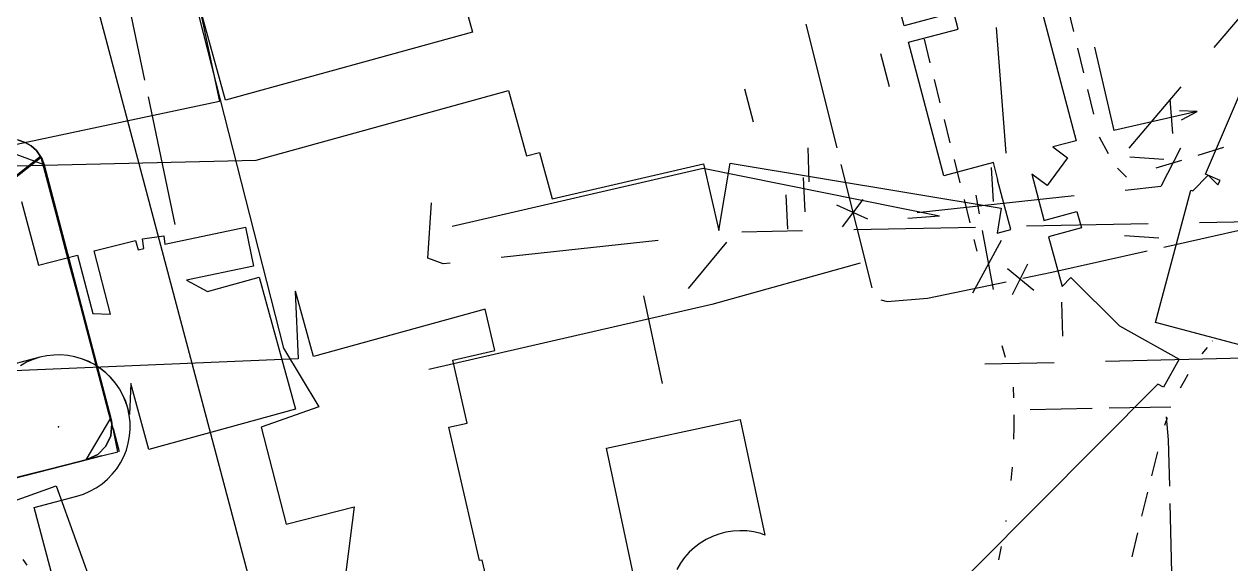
# Model space of a CAD drawing. Header units: metres. Extents: x 17314 to 17509, y 13897 to 14299.
# Drawn here: x 17419.44 to 17454.7, y 14213.35 to 14229.12 of the extents above; entities that cross this region are included whole.
import ezdxf

# ---------------------------------------------------------------- set-up
doc = ezdxf.new("R2010")
doc.units = ezdxf.units.M
for name, color, linetype in [('BOUNDARY', 7, 'Continuous'), ('CURB', 7, 'Continuous'), ('ELECTR_CABLE', 7, 'Continuous'), ('ELECTR_CABLE_COMM', 7, 'Continuous'), ('GAS', 7, 'Continuous'), ('GRASS', 7, 'Continuous'), ('GROUND', 7, 'Continuous'), ('HEAT', 7, 'Continuous'), ('OVERHEAD_POWER_LINE', 7, 'Continuous'), ('SEWER', 7, 'Continuous'), ('SIDEWALK_PATH', 7, 'Continuous'), ('TREE', 7, 'Continuous')]:
    doc.layers.add(name, color=color, linetype=linetype)

msp = doc.modelspace()

# ---------------------------------------------------------------- linework, layer by layer
at = {"layer": 'BOUNDARY'}
msp.add_lwpolyline([(17418.071, 14252.311), (17421.545, 14240.003), (17422.351, 14236.837), (17420.984, 14236.49), (17421.769, 14233.405), (17422.355, 14231.295), (17423.892, 14231.686), (17424.549, 14229.358), (17427.018, 14219.65), (17428.053, 14217.934), (17426.37, 14217.34), (17427.095, 14214.505), (17429.088, 14215.012), (17428.788, 14212.729), (17429.609, 14209.521), (17430.431, 14209.73), (17430.719, 14208.597), (17443.482, 14211.843), (17450.893, 14209.766), (17449.795, 14205.413), (17449.61, 14204.092), (17451.614, 14195.459), (17449.432, 14194.907), (17453.035, 14180.838)], dxfattribs=at)
at = {"layer": 'CURB'}
for points in [[(17450.115, 14228.906), (17449.941, 14229.629)], [(17445.74, 14228.678), (17445.91, 14227.992)], [(17450.407, 14227.697), (17450.233, 14228.42)], [(17446.031, 14227.507), (17446.201, 14226.822)], [(17450.698, 14226.489), (17450.524, 14227.211)], [(17446.322, 14226.337), (17446.492, 14225.652)], [(17451.131, 14225.333), (17450.867, 14225.82)], [(17454.486, 14225.514), (17453.737, 14225.285)], [(17446.613, 14225.166), (17446.783, 14224.481)], [(17453.259, 14225.139), (17452.509, 14224.911)], [(17451.657, 14224.65), (17451.391, 14224.91)], [(17446.904, 14223.996), (17447.074, 14223.311)], [(17420.463, 14223.242), (17420.65, 14222.538)], [(17447.195, 14222.826), (17447.28, 14222.483)], [(17454.169, 14219.865), (17454.159, 14219.854)], [(17448.112, 14219.38), (17448.018, 14219.722)], [(17454.005, 14219.672), (17453.858, 14219.485)], [(17453.448, 14218.883), (17453.336, 14218.692)], [(17448.36, 14218.203), (17448.348, 14218.508)], [(17453.336, 14218.692), (17453.222, 14218.483)], [(17448.369, 14217.339), (17448.37, 14217.703)], [(17448.361, 14216.994), (17448.369, 14217.339)], [(17452.84, 14217.613), (17452.763, 14217.388)], [(17422.037, 14217.303), (17422.215, 14216.633)], [(17452.557, 14216.624), (17452.386, 14215.925)], [(17448.286, 14215.788), (17448.319, 14216.17)], [(17452.267, 14215.44), (17452.095, 14214.741)], [(17448.134, 14214.589), (17448.14, 14214.62)], [(17451.976, 14214.255), (17451.805, 14213.556)], [(17447.922, 14213.47), (17448.002, 14213.852)]]:
    msp.add_lwpolyline(points, dxfattribs=at)
msp.add_lwpolyline([(17414.303, 14214.616), (17421.251, 14216.387), (17421.971, 14217.611), (17420.024, 14225.007), (17418.488, 14225.575), (17413.197, 14221.917), (17412.05, 14218.522), (17413.105, 14215.276)], close=True, dxfattribs=at)
at = {"layer": 'ELECTR_CABLE'}
for points in [[(17422.179, 14231.213), (17422.961, 14227.483)], [(17455.012, 14229.382), (17454.208, 14228.434)], [(17442.278, 14229.115), (17443.184, 14225.507)], [(17447.84, 14229.019), (17448.131, 14225.35)], [(17444.467, 14228.266), (17444.719, 14227.298)], [(17440.492, 14227.23), (17440.744, 14226.262)], [(17453.239, 14227.289), (17451.72, 14225.496)], [(17423.064, 14226.994), (17423.846, 14223.264)], [(17453.009, 14225.928), (17452.933, 14226.925)], [(17442.376, 14224.511), (17442.355, 14225.51)], [(17453.233, 14225.492), (17452.659, 14224.376)], [(17452.746, 14225.164), (17451.748, 14225.23)], [(17443.306, 14225.022), (17444.211, 14221.414)], [(17447.762, 14223.936), (17447.708, 14224.934)], [(17442.265, 14223.638), (17442.211, 14224.637)], [(17452.659, 14224.376), (17451.614, 14224.263)], [(17441.756, 14223.132), (17441.707, 14224.131)], [(17450.122, 14224.103), (17445.536, 14223.609)], [(17447.357, 14223.577), (17447.257, 14224.121)], [(17419.366, 14223.937), (17419.863, 14222.074), (17421.003, 14222.367), (17421.442, 14220.66), (17421.964, 14220.641), (17421.487, 14222.492), (17422.696, 14222.802), (17422.767, 14222.527), (17422.939, 14222.564), (17422.897, 14222.843), (17423.517, 14222.936), (17423.554, 14222.692), (17425.906, 14223.186), (17426.144, 14222.051), (17424.186, 14221.64), (17424.794, 14221.309), (17426.308, 14221.726), (17427.371, 14217.87), (17423.084, 14216.689), (17422.553, 14218.617), (17422.519, 14217.71), (17422.469, 14217.898), (17422.406, 14218.094), (17422.324, 14218.283), (17422.224, 14218.464), (17422.107, 14218.633), (17421.973, 14218.79), (17421.825, 14218.934), (17421.664, 14219.062), (17421.491, 14219.174), (17421.308, 14219.268), (17421.116, 14219.344), (17420.918, 14219.4), (17420.715, 14219.437), (17420.51, 14219.454), (17420.304, 14219.451), (17420.099, 14219.428), (17419.897, 14219.384), (17419.701, 14219.321), (17419.512, 14219.239), (17419.332, 14219.139)], [(17431.237, 14222.279), (17431.34, 14223.901)], [(17444.096, 14223.418), (17443.185, 14223.83)], [(17443.948, 14223.999), (17443.345, 14223.2)], [(17452.742, 14222.604), (17456.372, 14223.418)], [(17447.767, 14221.365), (17447.448, 14223.086)], [(17437.966, 14222.794), (17433.38, 14222.3)], [(17438.856, 14221.398), (17439.972, 14222.746)], [(17447.165, 14221.271), (17447.999, 14222.809)], [(17452.596, 14222.864), (17451.598, 14222.93)], [(17431.683, 14222.117), (17431.237, 14222.279)], [(17449.475, 14221.872), (17452.254, 14222.495)], [(17431.889, 14222.139), (17431.683, 14222.117)], [(17448.171, 14221.982), (17448.945, 14221.348)], [(17448.758, 14222.107), (17448.309, 14221.213)], [(17445.836, 14221.113), (17448.132, 14221.592)], [(17448.622, 14221.694), (17449.475, 14221.872)], [(17444.471, 14221.067), (17444.659, 14221.02)], [(17444.659, 14221.02), (17445.836, 14221.113)], [(17449.754, 14221), (17449.786, 14220)], [(17449.536, 14219.228), (17447.508, 14219.181)], [(17455.094, 14219.356), (17451.036, 14219.262)], [(17448.84, 14217.86), (17450.646, 14217.896)], [(17451.146, 14217.905), (17452.952, 14217.941)], [(17452.807, 14217.647), (17452.873, 14216.974)], [(17452.873, 14216.974), (17452.907, 14215.617)], [(17452.92, 14215.117), (17453.021, 14211.052)], [(17419.397, 14213.478), (17419.514, 14213.308)]]:
    msp.add_lwpolyline(points, dxfattribs=at)
at = {"layer": 'ELECTR_CABLE_COMM'}
for points in [[(17443.872, 14222.132), (17439.536, 14220.93)], [(17439.536, 14220.93), (17431.263, 14219.027)]]:
    msp.add_lwpolyline(points, dxfattribs=at)
at = {"layer": 'GAS'}
for points in [[(17412.551, 14224.824), (17426.219, 14225.145), (17433.598, 14227.178), (17434.123, 14225.271), (17434.497, 14225.374), (17434.87, 14224.018), (17439.294, 14225.036), (17439.742, 14223.087), (17440.07, 14225.06), (17447.992, 14223.744), (17447.87, 14223.009), (17448.275, 14223.12), (17447.879, 14224.567), (17447.896, 14224.571), (17447.763, 14225.075), (17446.313, 14224.692), (17445.282, 14228.59), (17446.733, 14228.974), (17446.605, 14229.457), (17445.155, 14229.074), (17444.624, 14231.081)], [(17449.15, 14229.613), (17450.18, 14225.714), (17449.496, 14225.533), (17449.928, 14225.216), (17449.336, 14224.409), (17448.886, 14224.74), (17449.241, 14223.397), (17449.237, 14223.396), (17449.24, 14223.384), (17450.204, 14223.649), (17450.336, 14223.166), (17449.372, 14222.902), (17449.768, 14221.455), (17450.027, 14221.716), (17451.445, 14220.305), (17453.189, 14219.326), (17452.732, 14218.512), (17452.572, 14218.602), (17445.505, 14211.495)], [(17455.579, 14219.584), (17452.503, 14220.404), (17453.533, 14224.269), (17453.589, 14224.254), (17454.039, 14224.706), (17454.319, 14224.426), (17454.39, 14224.556), (17453.959, 14224.741), (17455.851, 14229.147)], [(17432.929, 14212.999), (17432.823, 14213.461), (17432.744, 14213.443), (17431.847, 14217.341), (17432.385, 14217.465), (17431.962, 14219.301), (17433.19, 14219.583), (17432.913, 14220.789), (17427.895, 14219.406), (17427.369, 14221.313), (17427.364, 14221.312), (17427.448, 14219.336), (17412.895, 14218.725)]]:
    msp.add_lwpolyline(points, dxfattribs=at)
at = {"layer": 'GRASS'}
msp.add_lwpolyline([(17413.786, 14222.324), (17413.197, 14221.917), (17412.568, 14221.333), (17412.136, 14220.61), (17411.923, 14219.795), (17411.947, 14218.937), (17419.919, 14225.259), (17419.797, 14225.425), (17419.645, 14225.561), (17419.468, 14225.664), (17419.272, 14225.729), (17419.067, 14225.753), (17418.864, 14225.734), (17418.669, 14225.674), (17418.488, 14225.575)], close=True, dxfattribs=at)
msp.add_lwpolyline([(17414.056, 14214.585), (17421.275, 14216.394), (17421.589, 14216.545), (17421.826, 14216.787), (17421.969, 14217.094), (17422.001, 14217.442), (17421.909, 14217.786), (17421.723, 14218.491), (17421.594, 14218.974), (17421.408, 14219.679), (17421.28, 14220.162), (17421.093, 14220.866), (17420.965, 14221.35), (17420.778, 14222.054), (17420.65, 14222.538), (17420.463, 14223.242), (17420.335, 14223.725), (17419.937, 14225.226), (17411.947, 14218.937)], dxfattribs=at)
at = {"layer": 'GROUND'}
msp.add_lwpolyline([(17419.272, 14225.729), (17419.468, 14225.664), (17419.645, 14225.561), (17419.797, 14225.425), (17419.937, 14225.226), (17419.964, 14225.173), (17419.987, 14225.119), (17420.007, 14225.064), (17420.024, 14225.007), (17421.971, 14217.611), (17421.99, 14217.527), (17422.001, 14217.442), (17421.969, 14217.094), (17421.826, 14216.787), (17421.589, 14216.545), (17421.275, 14216.394), (17421.696, 14216.501), (17420.99, 14216.321), (17416.038, 14215.059)], dxfattribs=at)
at = {"layer": 'HEAT'}
for points in [[(17419.105, 14238.928), (17428.074, 14205.154)], [(17453.786, 14223.323), (17457.337, 14223.395)], [(17440.409, 14223.055), (17442.185, 14223.09)], [(17443.684, 14223.12), (17447.236, 14223.192)], [(17448.735, 14223.222), (17452.286, 14223.293)], [(17438.098, 14218.616), (17437.55, 14221.184)], [(17420.353, 14212.646), (17419.729, 14214.994), (17420.979, 14215.326), (17421.175, 14215.388), (17421.364, 14215.47), (17421.545, 14215.57), (17421.715, 14215.687), (17421.872, 14215.82), (17422.016, 14215.967), (17422.144, 14216.129), (17422.256, 14216.301), (17422.351, 14216.485), (17422.427, 14216.676), (17422.484, 14216.874), (17422.521, 14217.077), (17422.539, 14217.282), (17422.536, 14217.488), (17422.513, 14217.693), (17422.469, 14217.895), (17422.407, 14218.091), (17422.325, 14218.28), (17422.226, 14218.46), (17422.109, 14218.63), (17421.976, 14218.788), (17421.828, 14218.931), (17421.667, 14219.06), (17421.494, 14219.172), (17421.311, 14219.266), (17421.119, 14219.343), (17420.921, 14219.4), (17420.719, 14219.437), (17420.513, 14219.454), (17420.307, 14219.451), (17420.102, 14219.428), (17419.901, 14219.385), (17418.651, 14219.053)], [(17437.49, 14211.882), (17436.455, 14216.732), (17440.367, 14217.567), (17441.087, 14214.191), (17440.963, 14214.234), (17440.762, 14214.282), (17440.558, 14214.31), (17440.352, 14214.318), (17440.147, 14214.305), (17439.943, 14214.273), (17439.744, 14214.22), (17439.551, 14214.149), (17439.365, 14214.059), (17439.19, 14213.951), (17439.026, 14213.826), (17438.874, 14213.686), (17438.738, 14213.532), (17438.617, 14213.365), (17438.513, 14213.187)]]:
    msp.add_lwpolyline(points, dxfattribs=at)
at = {"layer": 'OVERHEAD_POWER_LINE'}
for points in [[(17450.718, 14228.45), (17451.278, 14226.014)], [(17453.715, 14226.57), (17451.278, 14226.014)], [(17453.715, 14226.57), (17453.197, 14226.589)], [(17453.259, 14226.328), (17453.715, 14226.57)]]:
    msp.add_lwpolyline(points, dxfattribs=at)
at = {"layer": 'SEWER'}
for points in [[(17418.222, 14231.527), (17423.816, 14232.71), (17430.944, 14234.674), (17432.538, 14228.89), (17425.323, 14226.902), (17424.526, 14229.794), (17425.147, 14226.859), (17416.963, 14225.128)], [(17439.283, 14224.898), (17431.949, 14223.21)], [(17446.192, 14223.51), (17439.283, 14224.898)], [(17446.192, 14223.51), (17445.26, 14223.442)], [(17418.495, 14214.956), (17420.377, 14215.633), (17421.526, 14212.437)]]:
    msp.add_lwpolyline(points, dxfattribs=at)
at = {"layer": 'SIDEWALK_PATH'}
for points in [[(17424.549, 14229.358), (17427.018, 14219.65), (17428.053, 14217.934), (17426.37, 14217.34), (17427.095, 14214.505), (17429.088, 14215.012), (17428.788, 14212.729)], [(17416.038, 14215.059), (17420.99, 14216.321), (17421.696, 14216.501), (17422.18, 14216.624), (17422.037, 14217.303), (17422.001, 14217.442), (17421.99, 14217.527), (17421.971, 14217.611), (17420.024, 14225.007), (17420.007, 14225.064), (17419.987, 14225.119), (17419.964, 14225.173), (17419.937, 14225.226), (17419.797, 14225.425), (17419.645, 14225.561), (17419.468, 14225.664), (17419.272, 14225.729)]]:
    msp.add_lwpolyline(points, dxfattribs=at)
msp.add_lwpolyline([(17422.18, 14216.624), (17422.037, 14217.303), (17422.001, 14217.442), (17421.969, 14217.094), (17421.826, 14216.787), (17421.589, 14216.545), (17421.275, 14216.394), (17421.696, 14216.501)], close=True, dxfattribs=at)
at = {"layer": 'TREE'}
msp.add_point((17420.44, 14217.356), dxfattribs=at)

doc.saveas('drawing.dxf')
